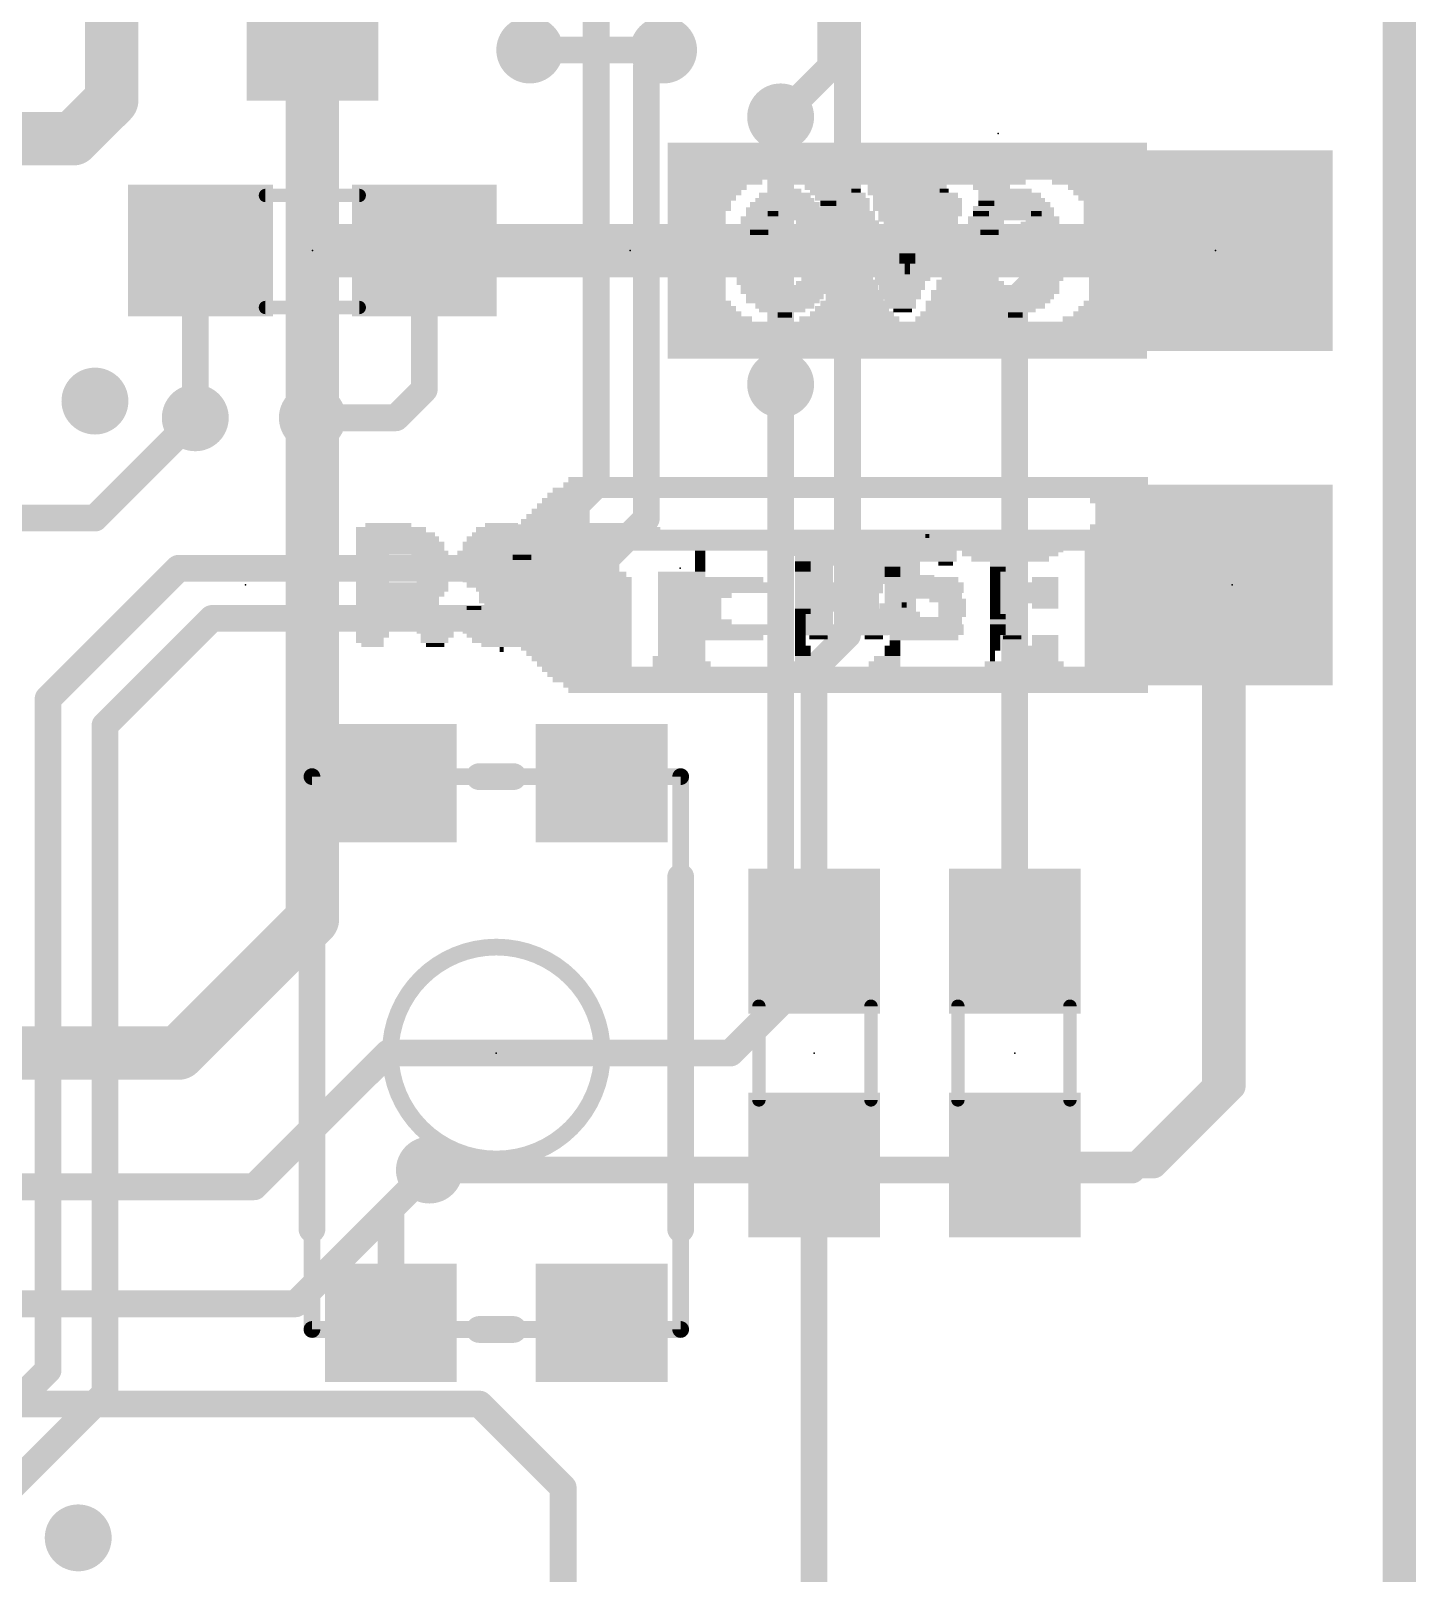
# Model space of a CAD drawing. Extents: x -33 to 53.6, y -19.6 to 58.5.
# Drawn here: x 12.47 to 22.99, y 6.46 to 18.18 of the extents above; entities that cross this region are included whole.
import ezdxf

# ---------------------------------------------------------------- set-up
doc = ezdxf.new("R2010")
doc.units = 0
for name, color, linetype in [('1', 12, 'CONTINUOUS'), ('16', 132, 'CONTINUOUS'), ('17', 110, 'CONTINUOUS'), ('18', 110, 'CONTINUOUS'), ('20', 31, 'CONTINUOUS'), ('21', 41, 'CONTINUOUS'), ('22', 40, 'CONTINUOUS'), ('23', 53, 'CONTINUOUS'), ('24', 53, 'CONTINUOUS'), ('51', 53, 'CONTINUOUS')]:
    doc.layers.add(name, color=color, linetype=linetype)

# ---------------------------------------------------------------- blocks, each defined once
blk = doc.blocks.new('RECT')
blk.add_solid([(-0.5, -0.5), (0.5, -0.5), (-0.5, 0.5), (0.5, 0.5)])
blk = doc.blocks.new('SQUAREP')
blk.add_solid([(-0.5, -0.5), (0.5, -0.5), (-0.5, 0.5), (0.5, 0.5)])
blk = doc.blocks.new('ROUNDV')
at = {"const_width": 0.5}
blk.add_lwpolyline([(0, -0.25, 1), (0, 0.25, 1), (0, -0.25)], format="xyb", dxfattribs=at)

msp = doc.modelspace()

# ---------------------------------------------------------------- linework, layer by layer
at = {"layer": '1'}
for points, const_width in [([(22.86, 0), (22.86, 53.213)], 0.254), ([(16.26, 18.038), (16.26, 22.08)], 0.2032), ([(16.76, 14.728), (16.76, 22.08)], 0.2032), ([(13.081, 17.653), (13.081, 19.989)], 0.4064), ([(18.669, 13.589), (18.669, 18.962)], 0.2032), ([(16.256, 18.034), (16.26, 18.038)], 0.2032), ([(17.141, 17.903), (17.272, 18.034)], 0.2032), ([(17.141, 14.474), (17.141, 17.903)], 0.2032), ([(12.788, 17.36), (13.081, 17.653)], 0.4064), ([(18.161, 17.526), (18.161, 15.494)], 0.2032), ([(11.938, 17.36), (12.788, 17.36)], 0.4064), ([(13.716, 16.471), (13.755, 16.51)], 0.2032), ([(13.716, 15.24), (13.716, 16.471)], 0.2032), ([(15.455, 16.51), (15.455, 15.455)], 0.2032), ([(19.939, 16.129), (20.32, 16.51)], 0.2032), ([(20.32, 16.51), (21.59, 16.51)], 0.2032), ([(19.939, 11.264), (19.939, 16.129)], 0.2032), ([(15.455, 15.455), (15.24, 15.24)], 0.2032), ([(15.24, 15.24), (14.605, 15.24)], 0.2032), ([(16.129, 14.097), (16.76, 14.728)], 0.2032), ([(16.383, 13.716), (17.141, 14.474)], 0.2032), ([(12.5984, 13.1064), (13.589, 14.097)], 0.2032), ([(13.589, 14.097), (16.129, 14.097)], 0.2032), ([(21.59, 10.16), (21.59, 13.97)], 0.2032), ([(13.0302, 12.9032), (13.843, 13.716)], 0.2032), ([(13.843, 13.716), (16.383, 13.716)], 0.2032), ([(18.415, 13.335), (18.669, 13.589)], 0.2032), ([(18.415, 11.264), (18.415, 13.335)], 0.2032), ([(12.5984, 8.0056), (12.5984, 13.1064)], 0.2032), ([(13.0302, 7.8278), (13.0302, 12.9032)], 0.2032), ([(20.994, 9.564), (21.59, 10.16)], 0.2032), ([(15.202, 9.233), (15.494, 9.525)], 0.2032), ([(18.415, 5.842), (18.415, 9.564)], 0.2032), ([(19.939, 9.564), (20.994, 9.564)], 0.2032), ([(15.202, 8.364), (15.202, 9.233)], 0.2032), ([(10.78, 6.1872), (12.5984, 8.0056)], 0.2032), ([(11.43, 6.2276), (13.0302, 7.8278)], 0.2032), ([(12.73, 6.731), (12.827, 6.731)], 0.1524)]:
    msp.add_lwpolyline(points, dxfattribs=dict(at, const_width=const_width))
for points, const_width in [([(16.2201, 18.0699, 1), (16.2919, 17.9981)], 0.1016), ([(16.2092, 18.038, 1), (16.3108, 18.038)], 0.1016), ([(16.2959, 18.0021, 1), (16.2241, 18.0739)], 0.1016), ([(17.3079, 17.9981, 1), (17.2361, 18.0699)], 0.1016), ([(17.1918, 17.903, 1), (17.0902, 17.903)], 0.1016), ([(17.1051, 17.9389, 1), (17.1769, 17.8671)], 0.1016), ([(13.1528, 17.5812, 1), (13.0092, 17.7248)], 0.2032), ([(12.9794, 17.653, 1), (13.1826, 17.653)], 0.2032), ([(18.2118, 17.526, 1), (18.1102, 17.526)], 0.1016), ([(12.7162, 17.4318, 1), (12.8598, 17.2882)], 0.2032), ([(12.788, 17.2584, 1), (12.788, 17.4616)], 0.2032), ([(13.7668, 16.471, 1), (13.6652, 16.471)], 0.1016), ([(13.6801, 16.5069, 1), (13.7519, 16.4351)], 0.1016), ([(13.7909, 16.4741, 1), (13.7191, 16.5459)], 0.1016), ([(15.5058, 16.51, 1), (15.4042, 16.51)], 0.1016), ([(20.32, 16.5608, 1), (20.32, 16.4592)], 0.1016), ([(20.3559, 16.4741, 1), (20.2841, 16.5459)], 0.1016), ([(21.59, 16.4592, 1), (21.59, 16.5608)], 0.1016), ([(19.9898, 16.129, 1), (19.8882, 16.129)], 0.1016), ([(19.9031, 16.1649, 1), (19.9749, 16.0931)], 0.1016), ([(15.4042, 15.455, 1), (15.5058, 15.455)], 0.1016), ([(15.4909, 15.4191, 1), (15.4191, 15.4909)], 0.1016), ([(18.1102, 15.494, 1), (18.2118, 15.494)], 0.1016), ([(13.6652, 15.24, 1), (13.7668, 15.24)], 0.1016), ([(14.605, 15.2908, 1), (14.605, 15.1892)], 0.1016), ([(15.2041, 15.2759, 1), (15.2759, 15.2041)], 0.1016), ([(15.24, 15.1892, 1), (15.24, 15.2908)], 0.1016), ([(16.7092, 14.728, 1), (16.8108, 14.728)], 0.1016), ([(16.7959, 14.6921, 1), (16.7241, 14.7639)], 0.1016), ([(17.1769, 14.4381, 1), (17.1051, 14.5099)], 0.1016), ([(17.0902, 14.474, 1), (17.1918, 14.474)], 0.1016), ([(13.589, 14.1478, 1), (13.589, 14.0462)], 0.1016), ([(13.6249, 14.0611, 1), (13.5531, 14.1329)], 0.1016), ([(16.0931, 14.1329, 1), (16.1649, 14.0611)], 0.1016), ([(16.129, 14.0462, 1), (16.129, 14.1478)], 0.1016), ([(21.6408, 13.97, 1), (21.5392, 13.97)], 0.1016), ([(13.843, 13.7668, 1), (13.843, 13.6652)], 0.1016), ([(13.8789, 13.6801, 1), (13.8071, 13.7519)], 0.1016), ([(16.3471, 13.7519, 1), (16.4189, 13.6801)], 0.1016), ([(16.383, 13.6652, 1), (16.383, 13.7668)], 0.1016), ([(18.6182, 13.589, 1), (18.7198, 13.589)], 0.1016), ([(18.7049, 13.5531, 1), (18.6331, 13.6249)], 0.1016), ([(18.4658, 13.335, 1), (18.3642, 13.335)], 0.1016), ([(18.3791, 13.3709, 1), (18.4509, 13.2991)], 0.1016), ([(12.6492, 13.1064, 1), (12.5476, 13.1064)], 0.1016), ([(12.5625, 13.1423, 1), (12.6343, 13.0705)], 0.1016), ([(13.081, 12.9032, 1), (12.9794, 12.9032)], 0.1016), ([(12.9943, 12.9391, 1), (13.0661, 12.8673)], 0.1016), ([(18.3642, 11.264, 1), (18.4658, 11.264)], 0.1016), ([(19.8882, 11.264, 1), (19.9898, 11.264)], 0.1016), ([(21.5392, 10.16, 1), (21.6408, 10.16)], 0.1016), ([(21.6259, 10.1241, 1), (21.5541, 10.1959)], 0.1016), ([(15.5299, 9.4891, 1), (15.4581, 9.5609)], 0.1016), ([(18.4658, 9.564, 1), (18.3642, 9.564)], 0.1016), ([(19.939, 9.6148, 1), (19.939, 9.5132)], 0.1016), ([(20.9581, 9.5999, 1), (21.0299, 9.5281)], 0.1016), ([(20.994, 9.5132, 1), (20.994, 9.6148)], 0.1016), ([(15.2528, 9.233, 1), (15.1512, 9.233)], 0.1016), ([(15.1661, 9.2689, 1), (15.2379, 9.1971)], 0.1016), ([(15.1512, 8.364, 1), (15.2528, 8.364)], 0.1016), ([(12.6343, 7.9697, 1), (12.5625, 8.0415)], 0.1016), ([(12.5476, 8.0056, 1), (12.6492, 8.0056)], 0.1016), ([(12.9794, 7.8278, 1), (13.081, 7.8278)], 0.1016), ([(13.0661, 7.7919, 1), (12.9943, 7.8637)], 0.1016), ([(12.73, 6.7691, 1), (12.73, 6.6929)], 0.0762), ([(12.827, 6.6929, 1), (12.827, 6.7691)], 0.0762)]:
    msp.add_lwpolyline(points, format="xyb", dxfattribs=dict(at, const_width=const_width))
at = {"layer": '16'}
for points, const_width in [([(22.86, 0), (22.86, 53.213)], 0.254), ([(18.542, 29.591), (18.542, 17.907)], 0.2032), ([(14.605, 16.51), (14.605, 21.082)], 0.4064), ([(16.256, 18.034), (17.272, 18.034)], 0.2032), ([(18.542, 17.907), (18.161, 17.526)], 0.2032), ([(14.605, 15.24), (14.605, 16.51)], 0.4064), ([(21.59, 16.51), (14.605, 16.51)], 0.4064), ([(18.161, 15.494), (18.161, 10.795)], 0.2032), ([(14.605, 11.43), (14.605, 15.24)], 0.4064), ([(12.954, 14.478), (13.716, 15.24)], 0.2032), ([(8.89, 14.478), (12.954, 14.478)], 0.2032), ([(21.59, 13.97), (21.463, 13.843)], 0.2032), ([(21.463, 13.843), (21.463, 10.16)], 0.2032), ([(13.589, 10.414), (14.605, 11.43)], 0.4064), ([(18.161, 10.795), (17.78, 10.414)], 0.2032), ([(10.287, 10.414), (13.589, 10.414)], 0.4064), ([(15.1797, 10.414), (14.1637, 9.398)], 0.2032), ([(17.78, 10.414), (15.1797, 10.414)], 0.2032), ([(21.463, 10.16), (20.828, 9.525)], 0.2032), ([(15.494, 9.525), (14.478, 8.509)], 0.2032), ([(20.828, 9.525), (15.494, 9.525)], 0.2032), ([(8.636, 9.398), (14.1637, 9.398)], 0.2032), ([(14.478, 8.509), (8.255, 8.509)], 0.2032), ([(7.366, 7.747), (15.875, 7.747)], 0.2032), ([(15.875, 7.747), (16.51, 7.112)], 0.2032), ([(16.51, 7.112), (16.51, 4.699)], 0.2032)]:
    msp.add_lwpolyline(points, dxfattribs=dict(at, const_width=const_width))
for points, const_width in [([(16.256, 18.0848, 1), (16.256, 17.9832)], 0.1016), ([(17.272, 17.9832, 1), (17.272, 18.0848)], 0.1016), ([(18.4912, 17.907, 1), (18.5928, 17.907)], 0.1016), ([(18.5779, 17.8711, 1), (18.5061, 17.9429)], 0.1016), ([(18.1251, 17.5619, 1), (18.1969, 17.4901)], 0.1016), ([(14.7066, 16.51, 1), (14.5034, 16.51)], 0.2032), ([(14.605, 16.6116, 1), (14.605, 16.4084)], 0.2032), ([(21.59, 16.4084, 1), (21.59, 16.6116)], 0.2032), ([(14.5034, 16.51, 1), (14.7066, 16.51)], 0.2032), ([(18.2118, 15.494, 1), (18.1102, 15.494)], 0.1016), ([(14.7066, 15.24, 1), (14.5034, 15.24)], 0.2032), ([(13.7519, 15.2041, 1), (13.6801, 15.2759)], 0.1016), ([(14.5034, 15.24, 1), (14.7066, 15.24)], 0.2032), ([(12.9181, 14.5139, 1), (12.9899, 14.4421)], 0.1016), ([(12.954, 14.4272, 1), (12.954, 14.5288)], 0.1016), ([(21.6259, 13.9341, 1), (21.5541, 14.0059)], 0.1016), ([(21.5138, 13.843, 1), (21.4122, 13.843)], 0.1016), ([(21.4271, 13.8789, 1), (21.4989, 13.8071)], 0.1016), ([(14.6768, 11.3582, 1), (14.5332, 11.5018)], 0.2032), ([(14.5034, 11.43, 1), (14.7066, 11.43)], 0.2032), ([(18.1102, 10.795, 1), (18.2118, 10.795)], 0.1016), ([(18.1969, 10.7591, 1), (18.1251, 10.8309)], 0.1016), ([(13.5172, 10.4858, 1), (13.6608, 10.3422)], 0.2032), ([(13.589, 10.3124, 1), (13.589, 10.5156)], 0.2032), ([(15.1797, 10.4648, 1), (15.1797, 10.3632)], 0.1016), ([(15.2157, 10.3781, 1), (15.1438, 10.4499)], 0.1016), ([(17.7441, 10.4499, 1), (17.8159, 10.3781)], 0.1016), ([(17.78, 10.3632, 1), (17.78, 10.4648)], 0.1016), ([(21.4122, 10.16, 1), (21.5138, 10.16)], 0.1016), ([(21.4989, 10.1241, 1), (21.4271, 10.1959)], 0.1016), ([(15.494, 9.5758, 1), (15.494, 9.4742)], 0.1016), ([(15.5299, 9.4891, 1), (15.4581, 9.5609)], 0.1016), ([(20.7921, 9.5609, 1), (20.8639, 9.4891)], 0.1016), ([(20.828, 9.4742, 1), (20.828, 9.5758)], 0.1016), ([(14.1637, 9.3472, 1), (14.1637, 9.4488)], 0.1016), ([(14.1278, 9.4339, 1), (14.1997, 9.3621)], 0.1016), ([(14.4421, 8.5449, 1), (14.5139, 8.4731)], 0.1016), ([(14.478, 8.4582, 1), (14.478, 8.5598)], 0.1016), ([(15.9109, 7.7829, 1), (15.8391, 7.7111)], 0.1016), ([(15.875, 7.6962, 1), (15.875, 7.7978)], 0.1016), ([(16.5608, 7.112, 1), (16.4592, 7.112)], 0.1016), ([(16.4741, 7.0761, 1), (16.5459, 7.1479)], 0.1016)]:
    msp.add_lwpolyline(points, format="xyb", dxfattribs=dict(at, const_width=const_width))
at = {"layer": '20', "const_width": 0.2032}
msp.add_lwpolyline([(22.86, 2.54), (22.86, 55.88)], dxfattribs=at)
at = {"layer": '21', "const_width": 0.2032}
for points in [[(16.132, 12.514), (15.872, 12.514)], [(14.602, 9.076), (14.602, 11.752)], [(17.402, 11.752), (17.402, 9.076)], [(15.872, 8.314), (16.132, 8.314)]]:
    msp.add_lwpolyline(points, dxfattribs=at)
at = {"layer": '21'}
for points, const_width in [([(15.872, 12.5648, 1), (15.872, 12.4632)], 0.1016), ([(16.132, 12.4632, 1), (16.132, 12.5648)], 0.1016), ([(14.6528, 11.752, 1), (14.5512, 11.752)], 0.1016), ([(17.4528, 11.752, 1), (17.3512, 11.752)], 0.1016), ([(16.002, 9.609, 1), (16.002, 11.219, 1), (16.002, 9.609)], 0.127), ([(14.5512, 9.076, 1), (14.6528, 9.076)], 0.1016), ([(17.3512, 9.076, 1), (17.4528, 9.076)], 0.1016), ([(15.872, 8.3648, 1), (15.872, 8.2632)], 0.1016), ([(16.132, 8.2632, 1), (16.132, 8.3648)], 0.1016)]:
    msp.add_lwpolyline(points, format="xyb", dxfattribs=dict(at, const_width=const_width))
at = {"layer": '23'}
for p in [(19.812, 17.399), (14.605, 16.51), (17.018, 16.51), (17.399, 14.097), (14.097, 13.97), (21.59, 13.97), (16.002, 10.414), (18.415, 10.414), (19.939, 10.414)]:
    msp.add_point(p, dxfattribs=at)
at = {"layer": '24'}
for p in [(21.463, 16.51), (21.59, 13.97)]:
    msp.add_point(p, dxfattribs=at)
at = {"layer": '51'}
for points, const_width in [([(14.961, 16.929), (14.249, 16.929)], 0.1016), ([(14.961, 16.078), (14.249, 16.078)], 0.1016), ([(17.402, 12.514), (14.602, 12.514)], 0.127), ([(14.602, 12.514), (14.602, 8.314)], 0.127), ([(17.402, 12.514), (17.402, 8.314)], 0.127), ([(17.996, 10.77), (17.996, 10.058)], 0.1016), ([(18.847, 10.77), (18.847, 10.058)], 0.1016), ([(19.507, 10.058), (19.507, 10.77)], 0.1016), ([(20.358, 10.058), (20.358, 10.77)], 0.1016), ([(14.602, 8.314), (17.402, 8.314)], 0.127)]:
    msp.add_lwpolyline(points, dxfattribs=dict(at, const_width=const_width))
for points, const_width in [([(14.249, 16.9544, 1), (14.249, 16.9036)], 0.0508), ([(14.961, 16.9036, 1), (14.961, 16.9544)], 0.0508), ([(14.249, 16.1034, 1), (14.249, 16.0526)], 0.0508), ([(14.961, 16.0526, 1), (14.961, 16.1034)], 0.0508), ([(14.6338, 12.514, 1), (14.5702, 12.514)], 0.0635), ([(14.602, 12.5458, 1), (14.602, 12.4823)], 0.0635), ([(17.4337, 12.514, 1), (17.3703, 12.514)], 0.0635), ([(17.402, 12.4823, 1), (17.402, 12.5458)], 0.0635), ([(18.0214, 10.77, 1), (17.9706, 10.77)], 0.0508), ([(18.8724, 10.77, 1), (18.8216, 10.77)], 0.0508), ([(19.5324, 10.77, 1), (19.4816, 10.77)], 0.0508), ([(20.3834, 10.77, 1), (20.3326, 10.77)], 0.0508), ([(17.9706, 10.058, 1), (18.0214, 10.058)], 0.0508), ([(18.8216, 10.058, 1), (18.8724, 10.058)], 0.0508), ([(19.4816, 10.058, 1), (19.5324, 10.058)], 0.0508), ([(20.3326, 10.058, 1), (20.3834, 10.058)], 0.0508), ([(14.602, 8.3458, 1), (14.602, 8.2822)], 0.0635), ([(14.5702, 8.314, 1), (14.6338, 8.314)], 0.0635), ([(17.3703, 8.314, 1), (17.4337, 8.314)], 0.0635), ([(17.402, 8.2822, 1), (17.402, 8.3458)], 0.0635)]:
    msp.add_lwpolyline(points, format="xyb", dxfattribs=dict(at, const_width=const_width))

# ---------------------------------------------------------------- block references
at = {"layer": '1'}
for p, xscale, rotation in [((14.605, 18.2), 1.1, 270), ((13.755, 16.51), 1.1, 180), ((15.455, 16.51), 1.1, 180), ((15.202, 12.464), 0.9, 270), ((16.802, 12.464), 0.9, 270), ((18.415, 11.264), 1.1, 270), ((19.939, 11.264), 1.1, 90), ((18.415, 9.564), 1.1, 270), ((19.939, 9.564), 1.1, 90), ((15.202, 8.364), 0.9, 270), ((16.802, 8.364), 0.9, 270)]:
    msp.add_blockref('RECT', p, dxfattribs=dict(at, xscale=xscale, rotation=rotation))
at = {"layer": '17', "xscale": 1.524, "yscale": 1.524, "rotation": 90}
for p in [(21.59, 16.51), (21.59, 16.51), (21.59, 13.97), (21.59, 13.97)]:
    msp.add_blockref('SQUAREP', p, dxfattribs=at)
at = {"layer": '18', "xscale": 0.508, "yscale": 0.508}
for p in [(16.256, 18.034), (16.256, 18.034), (17.272, 18.034), (17.272, 18.034), (18.161, 17.526), (18.161, 17.526), (18.161, 15.494), (18.161, 15.494), (12.954, 15.367), (12.954, 15.367), (13.716, 15.24), (13.716, 15.24), (14.605, 15.24), (14.605, 15.24), (15.494, 9.525), (15.494, 9.525), (12.827, 6.731), (12.827, 6.731)]:
    msp.add_blockref('ROUNDV', p, dxfattribs=at)
at = {"layer": '21'}
for p, xscale, yscale in [((18.193, 16.86), 0.53, 0.04), ((18.193, 16.895), 0.45, 0.03), ((18.193, 16.93), 0.39, 0.04), ((18.193, 16.965), 0.25, 0.03), ((18.718, 16.895), 0.24, 0.03), ((18.718, 16.86), 0.24, 0.04), ((18.718, 16.93), 0.18, 0.04), ((18.733, 16.965), 0.07, 0.03), ((19.418, 16.86), 0.24, 0.04), ((19.418, 16.93), 0.18, 0.04), ((19.433, 16.895), 0.21, 0.03), ((19.403, 16.965), 0.07, 0.03), ((19.943, 16.86), 0.53, 0.04), ((19.943, 16.895), 0.45, 0.03), ((19.943, 16.93), 0.39, 0.04), ((19.943, 16.965), 0.25, 0.03), ((18.193, 16.755), 0.67, 0.03), ((18.193, 16.825), 0.59, 0.03), ((18.193, 16.79), 0.59, 0.04), ((18.718, 16.825), 0.24, 0.03), ((18.753, 16.79), 0.25, 0.04), ((18.753, 16.755), 0.25, 0.03), ((19.398, 16.79), 0.28, 0.04), ((19.383, 16.755), 0.25, 0.03), ((19.418, 16.825), 0.24, 0.03), ((19.943, 16.755), 0.67, 0.03), ((19.943, 16.825), 0.59, 0.03), ((19.943, 16.79), 0.59, 0.04), ((17.983, 16.72), 0.25, 0.04), ((18.003, 16.685), 0.21, 0.03), ((17.998, 16.65), 0.14, 0.04), ((18.403, 16.72), 0.25, 0.04), ((18.403, 16.685), 0.25, 0.03), ((18.403, 16.65), 0.25, 0.04), ((18.788, 16.72), 0.24, 0.04), ((18.788, 16.685), 0.24, 0.03), ((18.823, 16.65), 0.25, 0.04), ((19.328, 16.65), 0.28, 0.04), ((19.368, 16.72), 0.28, 0.04), ((19.348, 16.685), 0.24, 0.03), ((19.733, 16.72), 0.25, 0.04), ((19.753, 16.685), 0.21, 0.03), ((19.748, 16.65), 0.14, 0.04), ((20.153, 16.72), 0.25, 0.04), ((20.153, 16.685), 0.25, 0.03), ((20.153, 16.65), 0.25, 0.04), ((18.263, 16.545), 0.39, 0.03), ((18.263, 16.51), 0.39, 0.04), ((18.318, 16.615), 0.42, 0.03), ((18.298, 16.58), 0.38, 0.04), ((18.823, 16.615), 0.25, 0.03), ((18.858, 16.58), 0.24, 0.04), ((18.858, 16.545), 0.24, 0.03), ((18.893, 16.51), 0.25, 0.04), ((19.278, 16.545), 0.24, 0.03), ((19.278, 16.51), 0.24, 0.04), ((19.313, 16.615), 0.25, 0.03), ((19.313, 16.58), 0.25, 0.04), ((20.013, 16.545), 0.39, 0.03), ((20.013, 16.51), 0.39, 0.04), ((20.068, 16.615), 0.42, 0.03), ((20.048, 16.58), 0.38, 0.04), ((18.298, 16.475), 0.38, 0.03), ((18.318, 16.44), 0.42, 0.04), ((18.388, 16.405), 0.28, 0.03), ((18.893, 16.475), 0.25, 0.03), ((18.928, 16.44), 0.24, 0.04), ((18.928, 16.405), 0.24, 0.03), ((19.208, 16.405), 0.24, 0.03), ((19.243, 16.475), 0.25, 0.03), ((19.243, 16.44), 0.25, 0.04), ((20.048, 16.475), 0.38, 0.03), ((20.068, 16.44), 0.42, 0.04), ((20.138, 16.405), 0.28, 0.03), ((17.948, 16.335), 0.24, 0.03), ((17.948, 16.3), 0.24, 0.04), ((17.948, 16.37), 0.18, 0.04), ((18.418, 16.37), 0.28, 0.04), ((18.438, 16.335), 0.24, 0.03), ((18.438, 16.3), 0.24, 0.04), ((19.083, 16.37), 0.49, 0.04), ((19.068, 16.335), 0.46, 0.03), ((19.088, 16.3), 0.42, 0.04), ((19.698, 16.335), 0.24, 0.03), ((19.698, 16.3), 0.24, 0.04), ((19.698, 16.37), 0.18, 0.04), ((20.168, 16.37), 0.28, 0.04), ((20.188, 16.335), 0.24, 0.03), ((20.188, 16.3), 0.24, 0.04), ((17.968, 16.265), 0.28, 0.03), ((18.193, 16.23), 0.67, 0.04), ((18.193, 16.195), 0.67, 0.03), ((18.193, 16.16), 0.59, 0.04), ((18.403, 16.265), 0.25, 0.03), ((19.068, 16.265), 0.38, 0.03), ((19.083, 16.23), 0.35, 0.04), ((19.068, 16.195), 0.32, 0.03), ((19.068, 16.16), 0.32, 0.04), ((19.718, 16.265), 0.28, 0.03), ((19.943, 16.23), 0.67, 0.04), ((19.943, 16.195), 0.67, 0.03), ((19.943, 16.16), 0.59, 0.04), ((20.153, 16.265), 0.25, 0.03), ((18.178, 16.125), 0.56, 0.03), ((18.193, 16.09), 0.45, 0.04), ((18.173, 16.055), 0.35, 0.03), ((19.068, 16.125), 0.24, 0.03), ((19.068, 16.09), 0.24, 0.04), ((19.088, 16.055), 0.14, 0.03), ((19.928, 16.125), 0.56, 0.03), ((19.943, 16.09), 0.45, 0.04), ((19.923, 16.055), 0.35, 0.03), ((18.193, 16.02), 0.11, 0.04), ((19.943, 16.02), 0.11, 0.04), ((15.182, 14.425), 0.35, 0.03), ((16.042, 14.425), 0.25, 0.03), ((16.792, 14.425), 0.77, 0.03), ((15.202, 14.39), 0.53, 0.04), ((15.237, 14.355), 0.6, 0.03), ((15.252, 14.32), 0.63, 0.04), ((15.272, 14.285), 0.67, 0.03), ((16.042, 14.285), 0.59, 0.03), ((16.042, 14.32), 0.53, 0.04), ((16.062, 14.355), 0.49, 0.03), ((16.042, 14.39), 0.39, 0.04), ((16.792, 14.355), 0.91, 0.03), ((16.792, 14.32), 0.91, 0.04), ((16.812, 14.39), 0.87, 0.04), ((16.812, 14.285), 0.87, 0.03), ((18.589, 14.307), 0.42, 0.04), ((19.274, 14.307), 0.31, 0.04), ((19.274, 14.342), 0.03, 0.03), ((19.919, 14.307), 0.7, 0.04), ((15.272, 14.25), 0.67, 0.04), ((15.287, 14.215), 0.7, 0.03), ((15.062, 14.18), 0.25, 0.04), ((15.497, 14.18), 0.28, 0.04), ((15.847, 14.215), 0.28, 0.03), ((15.832, 14.18), 0.25, 0.04), ((16.027, 14.25), 0.56, 0.04), ((16.202, 14.215), 0.21, 0.03), ((16.197, 14.18), 0.14, 0.04), ((16.797, 14.25), 0.84, 0.04), ((16.812, 14.215), 0.25, 0.03), ((16.812, 14.18), 0.25, 0.04), ((18.594, 14.272), 0.49, 0.03), ((18.629, 14.237), 0.56, 0.04), ((18.629, 14.202), 0.56, 0.03), ((18.644, 14.167), 0.59, 0.04), ((19.254, 14.202), 0.49, 0.03), ((19.254, 14.167), 0.49, 0.04), ((19.274, 14.237), 0.45, 0.04), ((19.274, 14.272), 0.39, 0.03), ((19.904, 14.272), 0.73, 0.03), ((19.924, 14.237), 0.77, 0.04), ((19.904, 14.202), 0.73, 0.03), ((19.904, 14.167), 0.59, 0.04), ((15.062, 14.145), 0.25, 0.03), ((15.062, 14.11), 0.25, 0.04), ((15.062, 14.075), 0.25, 0.03), ((15.517, 14.145), 0.24, 0.03), ((15.552, 14.11), 0.25, 0.04), ((15.552, 14.075), 0.25, 0.03), ((15.832, 14.145), 0.25, 0.03), ((15.847, 14.11), 0.28, 0.04), ((15.882, 14.075), 0.35, 0.03), ((16.812, 14.145), 0.25, 0.03), ((16.812, 14.11), 0.25, 0.04), ((16.812, 14.075), 0.25, 0.03), ((18.644, 14.132), 0.59, 0.03), ((18.454, 14.097), 0.21, 0.04), ((18.454, 14.062), 0.21, 0.03), ((18.874, 14.097), 0.21, 0.04), ((18.874, 14.062), 0.21, 0.03), ((19.114, 14.132), 0.21, 0.03), ((19.114, 14.097), 0.21, 0.04), ((19.114, 14.062), 0.21, 0.03), ((19.414, 14.132), 0.11, 0.03), ((19.924, 14.132), 0.21, 0.03), ((19.924, 14.097), 0.21, 0.04), ((19.924, 14.062), 0.21, 0.03), ((15.062, 14.04), 0.25, 0.04), ((15.062, 14.005), 0.25, 0.03), ((15.287, 13.97), 0.7, 0.04), ((15.287, 13.935), 0.7, 0.03), ((15.517, 14.005), 0.24, 0.03), ((15.552, 14.04), 0.25, 0.04), ((15.972, 14.04), 0.45, 0.04), ((16.007, 14.005), 0.52, 0.03), ((16.057, 13.97), 0.56, 0.04), ((16.092, 13.935), 0.49, 0.03), ((16.812, 14.04), 0.25, 0.04), ((16.812, 14.005), 0.25, 0.03), ((16.812, 13.97), 0.25, 0.04), ((16.812, 13.935), 0.25, 0.03), ((18.454, 14.027), 0.21, 0.04), ((18.454, 13.992), 0.21, 0.03), ((18.644, 13.957), 0.59, 0.04), ((18.874, 14.027), 0.21, 0.04), ((18.874, 13.992), 0.21, 0.03), ((19.169, 14.027), 0.32, 0.04), ((19.239, 13.992), 0.38, 0.03), ((19.274, 13.957), 0.45, 0.04), ((19.924, 14.027), 0.21, 0.04), ((19.924, 13.992), 0.21, 0.03), ((19.924, 13.957), 0.21, 0.04), ((15.272, 13.9), 0.67, 0.04), ((15.252, 13.865), 0.63, 0.03), ((15.252, 13.83), 0.63, 0.04), ((16.147, 13.9), 0.46, 0.04), ((16.202, 13.865), 0.35, 0.03), ((16.252, 13.83), 0.25, 0.04), ((16.812, 13.9), 0.25, 0.04), ((16.812, 13.865), 0.25, 0.03), ((16.812, 13.83), 0.25, 0.04), ((18.644, 13.922), 0.59, 0.03), ((18.629, 13.887), 0.56, 0.04), ((18.629, 13.852), 0.56, 0.03), ((18.629, 13.817), 0.56, 0.04), ((19.309, 13.922), 0.46, 0.03), ((19.099, 13.817), 0.04, 0.04), ((19.344, 13.887), 0.39, 0.04), ((19.429, 13.852), 0.28, 0.03), ((19.464, 13.817), 0.21, 0.04), ((19.924, 13.922), 0.21, 0.03), ((19.924, 13.887), 0.21, 0.04), ((19.924, 13.852), 0.21, 0.03), ((19.924, 13.817), 0.21, 0.04), ((15.272, 13.795), 0.67, 0.03), ((15.272, 13.76), 0.67, 0.04), ((15.062, 13.725), 0.25, 0.03), ((15.062, 13.69), 0.25, 0.04), ((15.482, 13.725), 0.25, 0.03), ((15.517, 13.69), 0.24, 0.04), ((15.832, 13.725), 0.25, 0.03), ((16.042, 13.69), 0.67, 0.04), ((15.832, 13.76), 0.17, 0.04), ((15.832, 13.795), 0.11, 0.03), ((16.252, 13.795), 0.25, 0.03), ((16.252, 13.76), 0.25, 0.04), ((16.252, 13.725), 0.25, 0.03), ((16.812, 13.795), 0.25, 0.03), ((16.812, 13.76), 0.25, 0.04), ((16.812, 13.725), 0.25, 0.03), ((16.812, 13.69), 0.25, 0.04), ((18.629, 13.782), 0.56, 0.03), ((18.454, 13.747), 0.21, 0.04), ((18.454, 13.712), 0.21, 0.03), ((18.834, 13.747), 0.21, 0.04), ((18.834, 13.712), 0.21, 0.03), ((19.259, 13.712), 0.56, 0.03), ((19.099, 13.782), 0.18, 0.03), ((19.114, 13.747), 0.21, 0.04), ((19.464, 13.782), 0.21, 0.03), ((19.464, 13.747), 0.21, 0.04), ((19.924, 13.782), 0.21, 0.03), ((19.924, 13.747), 0.21, 0.04), ((19.924, 13.712), 0.21, 0.03), ((15.062, 13.655), 0.25, 0.03), ((15.062, 13.62), 0.25, 0.04), ((15.062, 13.585), 0.25, 0.03), ((15.517, 13.655), 0.24, 0.03), ((15.537, 13.62), 0.28, 0.04), ((15.552, 13.585), 0.25, 0.03), ((16.022, 13.655), 0.63, 0.03), ((16.042, 13.62), 0.59, 0.04), ((16.042, 13.585), 0.53, 0.03), ((16.812, 13.655), 0.25, 0.03), ((16.812, 13.62), 0.25, 0.04), ((16.792, 13.585), 0.21, 0.03), ((18.454, 13.677), 0.21, 0.04), ((18.454, 13.642), 0.21, 0.03), ((18.454, 13.607), 0.21, 0.04), ((18.854, 13.677), 0.25, 0.04), ((18.874, 13.642), 0.21, 0.03), ((18.874, 13.607), 0.21, 0.04), ((19.274, 13.677), 0.53, 0.04), ((19.274, 13.642), 0.45, 0.03), ((19.274, 13.607), 0.39, 0.04), ((19.924, 13.677), 0.21, 0.04), ((19.924, 13.642), 0.21, 0.03), ((19.904, 13.607), 0.17, 0.04), ((15.042, 13.55), 0.21, 0.04), ((15.062, 13.515), 0.17, 0.03), ((15.532, 13.55), 0.21, 0.04), ((15.537, 13.515), 0.14, 0.03), ((16.042, 13.55), 0.45, 0.04), ((16.042, 13.515), 0.31, 0.03), ((16.042, 13.48), 0.03, 0.04), ((16.792, 13.55), 0.21, 0.04), ((16.812, 13.515), 0.17, 0.03), ((18.449, 13.572), 0.14, 0.03), ((18.869, 13.572), 0.14, 0.03), ((19.274, 13.572), 0.31, 0.03), ((19.919, 13.572), 0.14, 0.03)]:
    msp.add_blockref('RECT', p, dxfattribs=dict(at, xscale=xscale, yscale=yscale))
at = {"layer": '22', "yscale": 0.04, "rotation": 180}
for p, xscale in [((19.123, 17.31), 3.64), ((19.123, 17.27), 3.64), ((19.123, 17.23), 3.64), ((19.123, 17.19), 3.64), ((19.123, 17.15), 3.64), ((19.123, 17.11), 3.64), ((19.123, 17.07), 3.64), ((17.663, 17.03), 0.72), ((17.603, 16.99), 0.6), ((19.123, 17.03), 1.8), ((18.483, 16.99), 0.28), ((19.123, 16.99), 0.6), ((19.763, 16.99), 0.28), ((20.583, 17.03), 0.72), ((20.643, 16.99), 0.6), ((17.583, 16.95), 0.56), ((17.563, 16.91), 0.52), ((17.543, 16.87), 0.48), ((18.483, 16.95), 0.2), ((18.503, 16.91), 0.16), ((18.523, 16.87), 0.12), ((19.123, 16.95), 0.6), ((19.123, 16.91), 0.52), ((19.123, 16.87), 0.52), ((19.763, 16.95), 0.2), ((19.743, 16.91), 0.16), ((19.723, 16.87), 0.12), ((20.663, 16.95), 0.56), ((20.683, 16.91), 0.52), ((20.703, 16.87), 0.48), ((17.543, 16.83), 0.48), ((17.523, 16.79), 0.44), ((17.523, 16.75), 0.44), ((18.123, 16.75), 0.2), ((18.103, 16.79), 0.08), ((18.543, 16.83), 0.16), ((18.543, 16.79), 0.16), ((18.563, 16.75), 0.2), ((19.103, 16.83), 0.48), ((19.123, 16.79), 0.44), ((19.103, 16.75), 0.4), ((19.663, 16.75), 0.16), ((19.703, 16.83), 0.16), ((19.683, 16.79), 0.12), ((20.123, 16.75), 0.2), ((20.103, 16.79), 0.08), ((20.703, 16.83), 0.48), ((20.703, 16.79), 0.48), ((20.703, 16.75), 0.48), ((17.523, 16.71), 0.44), ((17.523, 16.67), 0.44), ((17.543, 16.63), 0.48), ((18.123, 16.71), 0.28), ((18.163, 16.67), 0.28), ((18.463, 16.63), 0.48), ((18.543, 16.67), 0.32), ((18.563, 16.71), 0.2), ((19.123, 16.71), 0.36), ((19.103, 16.67), 0.32), ((19.123, 16.63), 0.28), ((19.643, 16.67), 0.2), ((19.663, 16.63), 0.24), ((19.663, 16.71), 0.16), ((20.123, 16.71), 0.28), ((20.163, 16.67), 0.28), ((20.583, 16.63), 0.72), ((20.663, 16.67), 0.56), ((20.703, 16.71), 0.48), ((17.543, 16.59), 0.48), ((17.563, 16.55), 0.52), ((17.583, 16.51), 0.56), ((18.483, 16.59), 0.52), ((18.483, 16.55), 0.52), ((18.503, 16.51), 0.56), ((19.123, 16.59), 0.28), ((19.123, 16.55), 0.2), ((19.123, 16.51), 0.2), ((19.663, 16.51), 0.4), ((19.643, 16.59), 0.28), ((19.663, 16.55), 0.32), ((20.583, 16.59), 0.72), ((20.583, 16.55), 0.72), ((20.583, 16.51), 0.72), ((17.543, 16.47), 0.48), ((17.543, 16.43), 0.48), ((17.523, 16.39), 0.44), ((18.443, 16.39), 0.76), ((18.503, 16.47), 0.56), ((18.523, 16.43), 0.6), ((19.123, 16.47), 0.12), ((19.123, 16.43), 0.12), ((19.123, 16.39), 0.04), ((19.603, 16.43), 0.36), ((19.583, 16.39), 0.32), ((19.623, 16.47), 0.32), ((20.503, 16.39), 0.88), ((20.583, 16.47), 0.72), ((20.583, 16.43), 0.72), ((17.523, 16.35), 0.44), ((17.523, 16.31), 0.44), ((17.523, 16.27), 0.44), ((18.143, 16.35), 0.32), ((18.123, 16.31), 0.28), ((18.123, 16.27), 0.28), ((18.663, 16.35), 0.4), ((18.683, 16.31), 0.36), ((18.703, 16.27), 0.4), ((19.123, 16.35), 0.04), ((19.543, 16.27), 0.4), ((19.563, 16.35), 0.36), ((19.563, 16.31), 0.36), ((20.143, 16.35), 0.32), ((20.123, 16.31), 0.28), ((20.123, 16.27), 0.28), ((20.703, 16.35), 0.48), ((20.723, 16.31), 0.44), ((20.723, 16.27), 0.44), ((17.523, 16.23), 0.44), ((17.523, 16.19), 0.44), ((17.523, 16.15), 0.44), ((18.123, 16.23), 0.2), ((18.703, 16.23), 0.4), ((18.723, 16.19), 0.44), ((18.723, 16.15), 0.44), ((19.523, 16.19), 0.44), ((19.523, 16.15), 0.44), ((19.543, 16.23), 0.4), ((20.123, 16.23), 0.2), ((20.723, 16.23), 0.44), ((20.723, 16.19), 0.44), ((20.723, 16.15), 0.44), ((17.543, 16.11), 0.48), ((17.563, 16.07), 0.52), ((18.703, 16.07), 0.56), ((18.723, 16.11), 0.52), ((19.523, 16.11), 0.52), ((19.543, 16.07), 0.56), ((20.683, 16.07), 0.52), ((20.703, 16.11), 0.48), ((17.583, 16.03), 0.56), ((17.623, 15.99), 0.64), ((19.123, 15.95), 3.64), ((18.683, 15.99), 0.76), ((18.703, 16.03), 0.64), ((19.563, 15.99), 0.76), ((19.543, 16.03), 0.64), ((20.623, 15.99), 0.64), ((20.663, 16.03), 0.56), ((19.123, 15.91), 3.64), ((19.123, 15.87), 3.64), ((19.123, 15.83), 3.64), ((19.123, 15.79), 3.64), ((19.123, 15.75), 3.64), ((19.123, 15.71), 3.64), ((18.75, 14.77), 4.4), ((18.67, 14.65), 4.56), ((18.69, 14.69), 4.52), ((18.73, 14.73), 4.44), ((16.49, 14.53), 0.44), ((16.51, 14.57), 0.4), ((16.55, 14.61), 0.4), ((20.73, 14.61), 0.44), ((20.75, 14.57), 0.4), ((20.75, 14.53), 0.4), ((16.45, 14.41), 0.6), ((16.45, 14.45), 0.52), ((16.47, 14.49), 0.48), ((20.73, 14.41), 0.44), ((20.75, 14.49), 0.4), ((20.75, 14.45), 0.4), ((18.49, 14.29), 4.92), ((18.51, 14.33), 4.88), ((18.53, 14.37), 4.84), ((16.33, 14.21), 0.76), ((16.33, 14.17), 0.76), ((18.47, 14.25), 4.96), ((17.55, 14.21), 0.08), ((17.55, 14.17), 0.08), ((18.37, 14.21), 0.28), ((18.35, 14.17), 0.16), ((18.95, 14.21), 0.24), ((18.97, 14.17), 0.2), ((19.87, 14.21), 0.32), ((19.85, 14.17), 0.2), ((20.71, 14.21), 0.48), ((20.71, 14.17), 0.48), ((16.29, 14.09), 0.84), ((16.43, 14.05), 1.12), ((16.31, 14.13), 0.8), ((17.41, 14.05), 0.36), ((17.55, 14.13), 0.08), ((17.55, 14.09), 0.08), ((18.33, 14.13), 0.12), ((18.33, 14.09), 0.12), ((18.35, 14.05), 0.16), ((18.99, 14.13), 0.16), ((19.01, 14.09), 0.12), ((19.01, 14.05), 0.12), ((19.83, 14.13), 0.16), ((19.81, 14.09), 0.12), ((19.79, 14.05), 0.08), ((20.71, 14.13), 0.48), ((20.71, 14.09), 0.48), ((20.71, 14.05), 0.48), ((16.45, 14.01), 1.16), ((16.45, 13.97), 1.16), ((16.45, 13.93), 1.16), ((17.63, 14.01), 0.8), ((17.65, 13.97), 0.84), ((17.65, 13.93), 0.84), ((18.37, 14.01), 0.2), ((18.51, 13.97), 0.48), ((18.51, 13.93), 0.48), ((18.67, 14.01), 0.16), ((19.23, 14.01), 0.56), ((19.25, 13.97), 0.6), ((19.25, 13.93), 0.6), ((19.79, 14.01), 0.08), ((19.79, 13.97), 0.08), ((19.79, 13.93), 0.08), ((20.15, 13.97), 0.24), ((20.15, 13.93), 0.24), ((20.17, 14.01), 0.2), ((20.71, 14.01), 0.48), ((20.71, 13.97), 0.48), ((20.71, 13.93), 0.48), ((16.45, 13.89), 1.16), ((16.45, 13.85), 1.16), ((16.47, 13.81), 1.12), ((17.51, 13.89), 0.56), ((17.47, 13.85), 0.48), ((17.47, 13.81), 0.48), ((18.45, 13.89), 0.36), ((18.37, 13.85), 0.2), ((18.35, 13.81), 0.16), ((19.05, 13.81), 0.28), ((19.09, 13.89), 0.28), ((19.07, 13.85), 0.24), ((19.79, 13.89), 0.08), ((19.79, 13.85), 0.08), ((19.79, 13.81), 0.08), ((20.15, 13.89), 0.24), ((20.15, 13.85), 0.24), ((20.17, 13.81), 0.2), ((20.71, 13.89), 0.48), ((20.71, 13.85), 0.48), ((20.71, 13.81), 0.48), ((16.49, 13.77), 1.08), ((16.49, 13.73), 1.08), ((16.51, 13.69), 1.04), ((17.47, 13.77), 0.48), ((17.47, 13.73), 0.48), ((17.51, 13.69), 0.56), ((18.33, 13.77), 0.12), ((18.31, 13.73), 0.08), ((18.31, 13.69), 0.08), ((18.93, 13.69), 0.6), ((18.99, 13.73), 0.4), ((19.03, 13.77), 0.32), ((19.79, 13.77), 0.08), ((19.81, 13.73), 0.12), ((19.83, 13.69), 0.16), ((20.71, 13.77), 0.48), ((20.71, 13.73), 0.48), ((20.71, 13.69), 0.48), ((16.55, 13.61), 0.96), ((17.65, 13.65), 0.84), ((17.65, 13.61), 0.84), ((18.31, 13.65), 0.08), ((18.31, 13.61), 0.08), ((18.67, 13.61), 0.24), ((19.25, 13.61), 0.6), ((19.81, 13.65), 0.12), ((19.81, 13.61), 0.12), ((20.71, 13.65), 0.48), ((20.71, 13.61), 0.48), ((16.57, 13.57), 0.92), ((16.59, 13.53), 0.88), ((16.61, 13.49), 0.84), ((17.63, 13.57), 0.8), ((17.41, 13.53), 0.36), ((17.41, 13.49), 0.36), ((18.31, 13.57), 0.08), ((18.31, 13.53), 0.08), ((18.33, 13.49), 0.12), ((18.67, 13.57), 0.16), ((19.01, 13.49), 0.12), ((19.25, 13.57), 0.52), ((19.03, 13.53), 0.08), ((19.79, 13.57), 0.08), ((19.79, 13.53), 0.08), ((19.79, 13.49), 0.08), ((20.15, 13.49), 0.24), ((20.17, 13.57), 0.2), ((20.17, 13.53), 0.2), ((20.71, 13.57), 0.48), ((20.71, 13.53), 0.48), ((20.71, 13.49), 0.48), ((16.63, 13.45), 0.8), ((16.65, 13.41), 0.76), ((16.67, 13.37), 0.72), ((17.39, 13.41), 0.4), ((17.41, 13.37), 0.44), ((17.41, 13.45), 0.36), ((18.37, 13.37), 0.28), ((18.33, 13.45), 0.12), ((18.37, 13.41), 0.2), ((18.95, 13.37), 0.24), ((18.97, 13.41), 0.2), ((19.01, 13.45), 0.12), ((19.79, 13.37), 0.16), ((19.77, 13.45), 0.04), ((19.77, 13.41), 0.04), ((20.13, 13.41), 0.28), ((20.15, 13.37), 0.32), ((20.15, 13.45), 0.24), ((20.71, 13.45), 0.48), ((20.71, 13.41), 0.48), ((20.71, 13.37), 0.48), ((18.65, 13.33), 4.6), ((18.67, 13.29), 4.56), ((18.69, 13.25), 4.52), ((18.73, 13.21), 4.44), ((18.75, 13.17), 4.4)]:
    msp.add_blockref('RECT', p, dxfattribs=dict(at, xscale=xscale))
for p in [(16.53, 13.65), (19.05, 13.65)]:
    msp.add_blockref('RECT', p, dxfattribs=at)
at = {"layer": '51'}
for p, xscale, yscale, rotation in [((14.0248, 16.5049), 0.5001, 0.95, 180), ((15.1932, 16.5049), 0.5001, 0.95, 180), ((15.202, 12.614), 0.2, 0.6, 270), ((16.802, 12.614), 0.2, 0.6, 270), ((18.4201, 11.0022), 0.5001, 0.95, 270), ((19.9339, 10.9943), 0.5001, 0.95, 90), ((18.4201, 9.8338), 0.5001, 0.95, 270), ((19.9339, 9.8259), 0.5001, 0.95, 90), ((15.202, 8.214), 0.2, 0.6, 90), ((16.802, 8.214), 0.2, 0.6, 90)]:
    msp.add_blockref('RECT', p, dxfattribs=dict(at, xscale=xscale, yscale=yscale, rotation=rotation))

doc.saveas('drawing.dxf')
